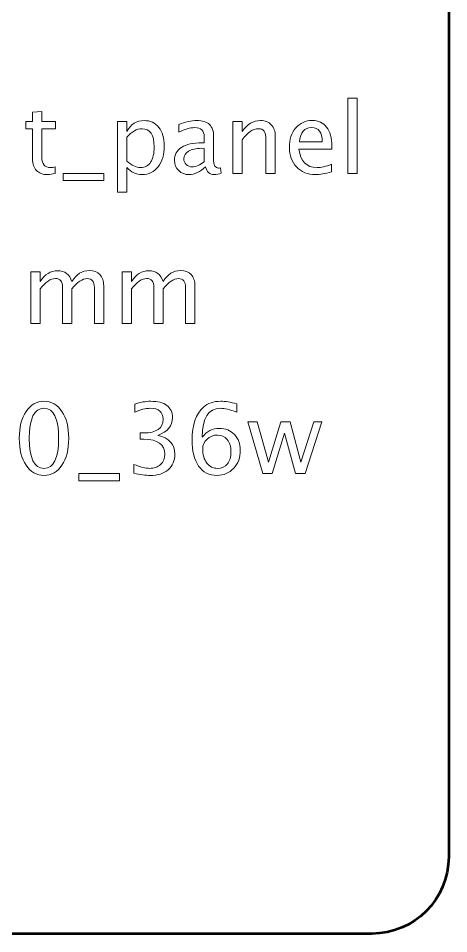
# Model space of a CAD drawing. Header units: centimetres. Extents: x -6.7 to 6.7, y -6 to 6.
# Drawn here: x 3.9 to 6.7, y -5.95 to 0 of the extents above; entities that cross this region are included whole.
import ezdxf

# ---------------------------------------------------------------- set-up
doc = ezdxf.new("R2010")
doc.units = ezdxf.units.CM
doc.header["$MEASUREMENT"] = 0
doc.layers.add('Layer 1', color=7, linetype='Continuous')

msp = doc.modelspace()

# ---------------------------------------------------------------- linework, layer by layer
at = {"layer": 'Layer 1', "lineweight": 53}
msp.add_open_spline([(6.2, 5.95), (6.2, 5.95), (-6.2, 5.95), (-6.2, 5.95), (-6.2, 5.95), (-6.47614, 5.95), (-6.7, 5.72614), (-6.7, 5.45), (-6.7, 5.45), (-6.7, 5.45), (-6.7, -5.45), (-6.7, -5.45), (-6.7, -5.45), (-6.7, -5.72614), (-6.47614, -5.95), (-6.2, -5.95), (-6.2, -5.95), (-6.2, -5.95), (6.2, -5.95), (6.2, -5.95), (6.2, -5.95), (6.47614, -5.95), (6.7, -5.72614), (6.7, -5.45), (6.7, -5.45), (6.7, -5.45), (6.7, 5.45), (6.7, 5.45), (6.7, 5.45), (6.7, 5.72614), (6.47614, 5.95), (6.2, 5.95)], degree=3, knots=[0, 0, 0, 0, 0.1111111, 0.1111111, 0.1111111, 0.1111111, 0.2222222, 0.2222222, 0.2222222, 0.2222222, 0.3333333, 0.3333333, 0.3333333, 0.3333333, 0.4444444, 0.4444444, 0.4444444, 0.4444444, 0.5555556, 0.5555556, 0.5555556, 0.5555556, 0.6666667, 0.6666667, 0.6666667, 0.6666667, 0.7777778, 0.7777778, 0.7777778, 0.7777778, 1, 1, 1, 1], dxfattribs=at)
at = {"layer": 'Layer 1', "color": 5, "lineweight": 9}
for points, knots in [([(6.04514, -1.00826), (6.04514, -1.00826), (6.04514, -0.51867), (6.04514, -0.51867), (6.04514, -0.51867), (6.04514, -0.51867), (6.1061, -0.51867), (6.1061, -0.51867), (6.1061, -0.51867), (6.1061, -0.51867), (6.1061, -1.00826), (6.1061, -1.00826), (6.1061, -1.00826), (6.1061, -1.00826), (6.04514, -1.00826), (6.04514, -1.00826)], [0, 0, 0, 0, 0.2, 0.2, 0.2, 0.2, 0.4, 0.4, 0.4, 0.4, 0.6, 0.6, 0.6, 0.6, 1, 1, 1, 1]), ([(4.14246, -1.00815), (4.12362, -1.01334), (4.10721, -1.01588), (4.09335, -1.01588), (4.09335, -1.01588), (4.06223, -1.01588), (4.038, -1.00699), (4.02064, -0.98921), (4.02064, -0.98921), (4.00318, -0.97143), (3.9945, -0.94677), (3.9945, -0.91513), (3.9945, -0.91513), (3.9945, -0.91513), (3.9945, -0.71743), (3.9945, -0.71743), (3.9945, -0.71743), (3.9945, -0.71743), (3.95238, -0.71743), (3.95238, -0.71743), (3.95238, -0.71743), (3.95238, -0.71743), (3.95238, -0.67171), (3.95238, -0.67171), (3.95238, -0.67171), (3.95238, -0.67171), (3.9945, -0.67171), (3.9945, -0.67171), (3.9945, -0.67171), (3.9945, -0.67171), (3.9945, -0.61086), (3.9945, -0.61086), (3.9945, -0.61086), (3.9945, -0.61086), (4.05546, -0.60503), (4.05546, -0.60503), (4.05546, -0.60503), (4.05546, -0.60503), (4.05546, -0.67171), (4.05546, -0.67171), (4.05546, -0.67171), (4.05546, -0.67171), (4.14373, -0.67171), (4.14373, -0.67171), (4.14373, -0.67171), (4.14373, -0.67171), (4.14373, -0.71743), (4.14373, -0.71743), (4.14373, -0.71743), (4.14373, -0.71743), (4.05546, -0.71743), (4.05546, -0.71743), (4.05546, -0.71743), (4.05546, -0.71743), (4.05546, -0.90412), (4.05546, -0.90412), (4.05546, -0.90412), (4.05546, -0.94815), (4.07462, -0.97016), (4.11282, -0.97016), (4.11282, -0.97016), (4.12097, -0.97016), (4.13081, -0.96878), (4.14246, -0.96614), (4.14246, -0.96614), (4.14246, -0.96614), (4.14246, -1.00815), (4.14246, -1.00815)], [0, 0, 0, 0, 0.0555556, 0.0555556, 0.0555556, 0.0555556, 0.1111111, 0.1111111, 0.1111111, 0.1111111, 0.1666667, 0.1666667, 0.1666667, 0.1666667, 0.2222222, 0.2222222, 0.2222222, 0.2222222, 0.2777778, 0.2777778, 0.2777778, 0.2777778, 0.3333333, 0.3333333, 0.3333333, 0.3333333, 0.3888889, 0.3888889, 0.3888889, 0.3888889, 0.4444444, 0.4444444, 0.4444444, 0.4444444, 0.5, 0.5, 0.5, 0.5, 0.5555556, 0.5555556, 0.5555556, 0.5555556, 0.6111111, 0.6111111, 0.6111111, 0.6111111, 0.6666667, 0.6666667, 0.6666667, 0.6666667, 0.7222222, 0.7222222, 0.7222222, 0.7222222, 0.7777778, 0.7777778, 0.7777778, 0.7777778, 0.8333333, 0.8333333, 0.8333333, 0.8333333, 0.8888889, 0.8888889, 0.8888889, 0.8888889, 1, 1, 1, 1]), ([(4.54695, -1.13082), (4.54695, -1.13082), (4.54695, -0.67171), (4.54695, -0.67171), (4.54695, -0.67171), (4.54695, -0.67171), (4.60791, -0.67171), (4.60791, -0.67171), (4.60791, -0.67171), (4.60791, -0.67171), (4.60791, -0.73532), (4.60791, -0.73532), (4.60791, -0.73532), (4.63289, -0.68822), (4.67046, -0.66472), (4.72053, -0.66472), (4.72053, -0.66472), (4.76106, -0.66472), (4.79292, -0.67944), (4.8162, -0.70896), (4.8162, -0.70896), (4.83948, -0.73849), (4.85113, -0.77881), (4.85113, -0.82993), (4.85113, -0.82993), (4.85113, -0.8856), (4.8379, -0.93058), (4.81154, -0.96466), (4.81154, -0.96466), (4.78519, -0.99884), (4.75048, -1.01588), (4.70751, -1.01588), (4.70751, -1.01588), (4.6676, -1.01588), (4.63437, -1.00064), (4.60791, -0.97005), (4.60791, -0.97005), (4.60791, -0.97005), (4.60791, -1.13082), (4.60791, -1.13082), (4.60791, -1.13082), (4.60791, -1.13082), (4.54695, -1.13082), (4.54695, -1.13082)], [0, 0, 0, 0, 0.0833333, 0.0833333, 0.0833333, 0.0833333, 0.1666667, 0.1666667, 0.1666667, 0.1666667, 0.25, 0.25, 0.25, 0.25, 0.3333333, 0.3333333, 0.3333333, 0.3333333, 0.4166667, 0.4166667, 0.4166667, 0.4166667, 0.5, 0.5, 0.5, 0.5, 0.5833333, 0.5833333, 0.5833333, 0.5833333, 0.6666667, 0.6666667, 0.6666667, 0.6666667, 0.75, 0.75, 0.75, 0.75, 0.8333333, 0.8333333, 0.8333333, 0.8333333, 1, 1, 1, 1]), ([(5.12006, -0.9654), (5.08343, -0.99905), (5.04819, -1.01588), (5.01432, -1.01588), (5.01432, -1.01588), (4.98649, -1.01588), (4.96331, -1.0072), (4.945, -0.98974), (4.945, -0.98974), (4.92659, -0.97228), (4.91738, -0.95026), (4.91738, -0.9237), (4.91738, -0.9237), (4.91738, -0.88697), (4.93283, -0.85872), (4.96374, -0.83903), (4.96374, -0.83903), (4.99464, -0.81935), (5.03898, -0.8095), (5.09677, -0.8095), (5.09677, -0.8095), (5.09677, -0.8095), (5.11107, -0.8095), (5.11107, -0.8095), (5.11107, -0.8095), (5.11107, -0.8095), (5.11107, -0.76897), (5.11107, -0.76897), (5.11107, -0.76897), (5.11107, -0.72992), (5.09074, -0.71044), (5.04999, -0.71044), (5.04999, -0.71044), (5.01845, -0.71044), (4.98395, -0.72039), (4.94659, -0.74029), (4.94659, -0.74029), (4.94659, -0.74029), (4.94659, -0.69012), (4.94659, -0.69012), (4.94659, -0.69012), (4.98765, -0.67319), (5.02639, -0.66472), (5.06269, -0.66472), (5.06269, -0.66472), (5.10005, -0.66472), (5.12768, -0.67319), (5.14536, -0.69023), (5.14536, -0.69023), (5.16314, -0.70727), (5.17203, -0.73352), (5.17203, -0.76897), (5.17203, -0.76897), (5.17203, -0.76897), (5.17203, -0.92105), (5.17203, -0.92105), (5.17203, -0.92105), (5.17203, -0.95587), (5.18271, -0.97333), (5.2042, -0.97333), (5.2042, -0.97333), (5.20684, -0.97333), (5.21076, -0.97291), (5.21595, -0.97206), (5.21595, -0.97206), (5.21595, -0.97206), (5.22029, -1.00593), (5.22029, -1.00593), (5.22029, -1.00593), (5.20642, -1.0126), (5.19118, -1.01588), (5.17446, -1.01588), (5.17446, -1.01588), (5.14599, -1.01588), (5.12789, -0.99905), (5.12006, -0.9654)], [0, 0, 0, 0, 0.05, 0.05, 0.05, 0.05, 0.1, 0.1, 0.1, 0.1, 0.15, 0.15, 0.15, 0.15, 0.2, 0.2, 0.2, 0.2, 0.25, 0.25, 0.25, 0.25, 0.3, 0.3, 0.3, 0.3, 0.35, 0.35, 0.35, 0.35, 0.4, 0.4, 0.4, 0.4, 0.45, 0.45, 0.45, 0.45, 0.5, 0.5, 0.5, 0.5, 0.55, 0.55, 0.55, 0.55, 0.6, 0.6, 0.6, 0.6, 0.65, 0.65, 0.65, 0.65, 0.7, 0.7, 0.7, 0.7, 0.75, 0.75, 0.75, 0.75, 0.8, 0.8, 0.8, 0.8, 0.85, 0.85, 0.85, 0.85, 0.9, 0.9, 0.9, 0.9, 1, 1, 1, 1]), ([(5.29722, -1.00826), (5.29722, -1.00826), (5.29722, -0.67171), (5.29722, -0.67171), (5.29722, -0.67171), (5.29722, -0.67171), (5.35818, -0.67171), (5.35818, -0.67171), (5.35818, -0.67171), (5.35818, -0.67171), (5.35818, -0.73532), (5.35818, -0.73532), (5.35818, -0.73532), (5.39046, -0.68822), (5.43004, -0.66472), (5.47683, -0.66472), (5.47683, -0.66472), (5.50625, -0.66472), (5.52964, -0.67393), (5.54689, -0.69245), (5.54689, -0.69245), (5.56414, -0.71087), (5.57282, -0.73574), (5.57282, -0.76685), (5.57282, -0.76685), (5.57282, -0.76685), (5.57282, -1.00826), (5.57282, -1.00826), (5.57282, -1.00826), (5.57282, -1.00826), (5.51186, -1.00826), (5.51186, -1.00826), (5.51186, -1.00826), (5.51186, -1.00826), (5.51186, -0.78675), (5.51186, -0.78675), (5.51186, -0.78675), (5.51186, -0.76177), (5.50816, -0.74399), (5.50085, -0.73341), (5.50085, -0.73341), (5.49345, -0.72272), (5.48127, -0.71743), (5.46424, -0.71743), (5.46424, -0.71743), (5.42676, -0.71743), (5.39141, -0.74188), (5.35818, -0.79077), (5.35818, -0.79077), (5.35818, -0.79077), (5.35818, -1.00826), (5.35818, -1.00826), (5.35818, -1.00826), (5.35818, -1.00826), (5.29722, -1.00826), (5.29722, -1.00826)], [0, 0, 0, 0, 0.0666667, 0.0666667, 0.0666667, 0.0666667, 0.1333333, 0.1333333, 0.1333333, 0.1333333, 0.2, 0.2, 0.2, 0.2, 0.2666667, 0.2666667, 0.2666667, 0.2666667, 0.3333333, 0.3333333, 0.3333333, 0.3333333, 0.4, 0.4, 0.4, 0.4, 0.4666667, 0.4666667, 0.4666667, 0.4666667, 0.5333333, 0.5333333, 0.5333333, 0.5333333, 0.6, 0.6, 0.6, 0.6, 0.6666667, 0.6666667, 0.6666667, 0.6666667, 0.7333333, 0.7333333, 0.7333333, 0.7333333, 0.8, 0.8, 0.8, 0.8, 0.8666667, 0.8666667, 0.8666667, 0.8666667, 1, 1, 1, 1]), ([(5.93837, -0.99746), (5.89741, -1.00974), (5.86238, -1.01588), (5.83316, -1.01588), (5.83316, -1.01588), (5.78331, -1.01588), (5.74278, -0.99937), (5.71155, -0.96646), (5.71155, -0.96646), (5.68033, -0.93354), (5.66467, -0.89089), (5.66467, -0.8384), (5.66467, -0.8384), (5.66467, -0.78749), (5.67843, -0.74569), (5.70605, -0.71298), (5.70605, -0.71298), (5.73367, -0.68039), (5.76902, -0.66409), (5.8121, -0.66409), (5.8121, -0.66409), (5.85285, -0.66409), (5.88439, -0.67859), (5.90662, -0.70759), (5.90662, -0.70759), (5.92884, -0.73659), (5.93995, -0.77765), (5.93995, -0.83088), (5.93995, -0.83088), (5.93995, -0.83088), (5.93964, -0.84951), (5.93964, -0.84951), (5.93964, -0.84951), (5.93964, -0.84951), (5.7269, -0.84951), (5.7269, -0.84951), (5.7269, -0.84951), (5.73579, -0.92994), (5.77505, -0.97016), (5.84459, -0.97016), (5.84459, -0.97016), (5.8701, -0.97016), (5.90132, -0.96296), (5.93837, -0.94857), (5.93837, -0.94857), (5.93837, -0.94857), (5.93837, -0.99746), (5.93837, -0.99746)], [0, 0, 0, 0, 0.0769231, 0.0769231, 0.0769231, 0.0769231, 0.1538462, 0.1538462, 0.1538462, 0.1538462, 0.2307692, 0.2307692, 0.2307692, 0.2307692, 0.3076923, 0.3076923, 0.3076923, 0.3076923, 0.3846154, 0.3846154, 0.3846154, 0.3846154, 0.4615385, 0.4615385, 0.4615385, 0.4615385, 0.5384615, 0.5384615, 0.5384615, 0.5384615, 0.6153846, 0.6153846, 0.6153846, 0.6153846, 0.6923077, 0.6923077, 0.6923077, 0.6923077, 0.7692308, 0.7692308, 0.7692308, 0.7692308, 0.8461538, 0.8461538, 0.8461538, 0.8461538, 1, 1, 1, 1]), ([(5.73008, -0.80379), (5.73008, -0.80379), (5.87868, -0.80379), (5.87868, -0.80379), (5.87868, -0.80379), (5.87868, -0.74114), (5.85529, -0.70981), (5.8086, -0.70981), (5.8086, -0.70981), (5.76161, -0.70981), (5.73547, -0.74114), (5.73008, -0.80379)], [0, 0, 0, 0, 0.25, 0.25, 0.25, 0.25, 0.5, 0.5, 0.5, 0.5, 1, 1, 1, 1]), ([(4.60791, -0.92804), (4.63934, -0.95608), (4.66929, -0.97016), (4.69776, -0.97016), (4.69776, -0.97016), (4.72582, -0.97016), (4.74751, -0.95841), (4.76275, -0.93502), (4.76275, -0.93502), (4.7781, -0.91163), (4.78572, -0.87872), (4.78572, -0.83617), (4.78572, -0.83617), (4.78572, -0.75743), (4.75969, -0.71806), (4.70762, -0.71806), (4.70762, -0.71806), (4.67353, -0.71806), (4.6403, -0.73648), (4.60791, -0.77342), (4.60791, -0.77342), (4.60791, -0.77342), (4.60791, -0.92804), (4.60791, -0.92804)], [0, 0, 0, 0, 0.1428571, 0.1428571, 0.1428571, 0.1428571, 0.2857143, 0.2857143, 0.2857143, 0.2857143, 0.4285714, 0.4285714, 0.4285714, 0.4285714, 0.5714286, 0.5714286, 0.5714286, 0.5714286, 0.7142857, 0.7142857, 0.7142857, 0.7142857, 1, 1, 1, 1]), ([(5.11107, -0.93217), (5.11107, -0.93217), (5.11107, -0.8457), (5.11107, -0.8457), (5.11107, -0.8457), (5.11107, -0.8457), (5.09148, -0.84506), (5.09148, -0.84506), (5.09148, -0.84506), (5.05761, -0.84506), (5.0303, -0.85131), (5.00946, -0.8638), (5.00946, -0.8638), (4.98871, -0.87639), (4.97834, -0.89301), (4.97834, -0.91375), (4.97834, -0.91375), (4.97834, -0.92825), (4.98353, -0.94053), (4.99379, -0.95058), (4.99379, -0.95058), (5.00416, -0.96063), (5.01676, -0.96571), (5.03168, -0.96571), (5.03168, -0.96571), (5.05708, -0.96571), (5.08354, -0.9545), (5.11107, -0.93217)], [0, 0, 0, 0, 0.125, 0.125, 0.125, 0.125, 0.25, 0.25, 0.25, 0.25, 0.375, 0.375, 0.375, 0.375, 0.5, 0.5, 0.5, 0.5, 0.625, 0.625, 0.625, 0.625, 0.75, 0.75, 0.75, 0.75, 1, 1, 1, 1]), ([(4.19516, -1.05398), (4.19516, -1.05398), (4.19516, -1.00826), (4.19516, -1.00826), (4.19516, -1.00826), (4.19516, -1.00826), (4.45933, -1.00826), (4.45933, -1.00826), (4.45933, -1.00826), (4.45933, -1.00826), (4.45933, -1.05398), (4.45933, -1.05398), (4.45933, -1.05398), (4.45933, -1.05398), (4.19516, -1.05398), (4.19516, -1.05398)], [0, 0, 0, 0, 0.2, 0.2, 0.2, 0.2, 0.4, 0.4, 0.4, 0.4, 0.6, 0.6, 0.6, 0.6, 1, 1, 1, 1]), ([(3.98395, -1.98404), (3.98395, -1.98404), (3.98395, -1.64749), (3.98395, -1.64749), (3.98395, -1.64749), (3.98395, -1.64749), (4.04491, -1.64749), (4.04491, -1.64749), (4.04491, -1.64749), (4.04491, -1.64749), (4.04491, -1.7111), (4.04491, -1.7111), (4.04491, -1.7111), (4.07465, -1.664), (4.11275, -1.6405), (4.15943, -1.6405), (4.15943, -1.6405), (4.20441, -1.6405), (4.235, -1.664), (4.2513, -1.7111), (4.2513, -1.7111), (4.28019, -1.66358), (4.31786, -1.63987), (4.36411, -1.63987), (4.36411, -1.63987), (4.39364, -1.63987), (4.41661, -1.64855), (4.43301, -1.66601), (4.43301, -1.66601), (4.44942, -1.68347), (4.45767, -1.70792), (4.45767, -1.73935), (4.45767, -1.73935), (4.45767, -1.73935), (4.45767, -1.98404), (4.45767, -1.98404), (4.45767, -1.98404), (4.45767, -1.98404), (4.39671, -1.98404), (4.39671, -1.98404), (4.39671, -1.98404), (4.39671, -1.98404), (4.39671, -1.74941), (4.39671, -1.74941), (4.39671, -1.74941), (4.39671, -1.7111), (4.38147, -1.69194), (4.35099, -1.69194), (4.35099, -1.69194), (4.31935, -1.69194), (4.28611, -1.71427), (4.2513, -1.75904), (4.2513, -1.75904), (4.2513, -1.75904), (4.2513, -1.98404), (4.2513, -1.98404), (4.2513, -1.98404), (4.2513, -1.98404), (4.19034, -1.98404), (4.19034, -1.98404), (4.19034, -1.98404), (4.19034, -1.98404), (4.19034, -1.7492), (4.19034, -1.7492), (4.19034, -1.7492), (4.19034, -1.71057), (4.17488, -1.6913), (4.14387, -1.6913), (4.14387, -1.6913), (4.11307, -1.6913), (4.08005, -1.71374), (4.04491, -1.75872), (4.04491, -1.75872), (4.04491, -1.75872), (4.04491, -1.98404), (4.04491, -1.98404), (4.04491, -1.98404), (4.04491, -1.98404), (3.98395, -1.98404), (3.98395, -1.98404)], [0, 0, 0, 0, 0.047619, 0.047619, 0.047619, 0.047619, 0.0952381, 0.0952381, 0.0952381, 0.0952381, 0.1428571, 0.1428571, 0.1428571, 0.1428571, 0.1904762, 0.1904762, 0.1904762, 0.1904762, 0.2380952, 0.2380952, 0.2380952, 0.2380952, 0.2857143, 0.2857143, 0.2857143, 0.2857143, 0.3333333, 0.3333333, 0.3333333, 0.3333333, 0.3809524, 0.3809524, 0.3809524, 0.3809524, 0.4285714, 0.4285714, 0.4285714, 0.4285714, 0.4761905, 0.4761905, 0.4761905, 0.4761905, 0.5238095, 0.5238095, 0.5238095, 0.5238095, 0.5714286, 0.5714286, 0.5714286, 0.5714286, 0.6190476, 0.6190476, 0.6190476, 0.6190476, 0.6666667, 0.6666667, 0.6666667, 0.6666667, 0.7142857, 0.7142857, 0.7142857, 0.7142857, 0.7619048, 0.7619048, 0.7619048, 0.7619048, 0.8095238, 0.8095238, 0.8095238, 0.8095238, 0.8571429, 0.8571429, 0.8571429, 0.8571429, 0.9047619, 0.9047619, 0.9047619, 0.9047619, 1, 1, 1, 1]), ([(4.57683, -1.98404), (4.57683, -1.98404), (4.57683, -1.64749), (4.57683, -1.64749), (4.57683, -1.64749), (4.57683, -1.64749), (4.63779, -1.64749), (4.63779, -1.64749), (4.63779, -1.64749), (4.63779, -1.64749), (4.63779, -1.7111), (4.63779, -1.7111), (4.63779, -1.7111), (4.66753, -1.664), (4.70563, -1.6405), (4.75231, -1.6405), (4.75231, -1.6405), (4.79729, -1.6405), (4.82788, -1.664), (4.84418, -1.7111), (4.84418, -1.7111), (4.87307, -1.66358), (4.91074, -1.63987), (4.95699, -1.63987), (4.95699, -1.63987), (4.98652, -1.63987), (5.00949, -1.64855), (5.02589, -1.66601), (5.02589, -1.66601), (5.0423, -1.68347), (5.05055, -1.70792), (5.05055, -1.73935), (5.05055, -1.73935), (5.05055, -1.73935), (5.05055, -1.98404), (5.05055, -1.98404), (5.05055, -1.98404), (5.05055, -1.98404), (4.98959, -1.98404), (4.98959, -1.98404), (4.98959, -1.98404), (4.98959, -1.98404), (4.98959, -1.74941), (4.98959, -1.74941), (4.98959, -1.74941), (4.98959, -1.7111), (4.97435, -1.69194), (4.94387, -1.69194), (4.94387, -1.69194), (4.91223, -1.69194), (4.87899, -1.71427), (4.84418, -1.75904), (4.84418, -1.75904), (4.84418, -1.75904), (4.84418, -1.98404), (4.84418, -1.98404), (4.84418, -1.98404), (4.84418, -1.98404), (4.78322, -1.98404), (4.78322, -1.98404), (4.78322, -1.98404), (4.78322, -1.98404), (4.78322, -1.7492), (4.78322, -1.7492), (4.78322, -1.7492), (4.78322, -1.71057), (4.76776, -1.6913), (4.73675, -1.6913), (4.73675, -1.6913), (4.70595, -1.6913), (4.67293, -1.71374), (4.63779, -1.75872), (4.63779, -1.75872), (4.63779, -1.75872), (4.63779, -1.98404), (4.63779, -1.98404), (4.63779, -1.98404), (4.63779, -1.98404), (4.57683, -1.98404), (4.57683, -1.98404)], [0, 0, 0, 0, 0.047619, 0.047619, 0.047619, 0.047619, 0.0952381, 0.0952381, 0.0952381, 0.0952381, 0.1428571, 0.1428571, 0.1428571, 0.1428571, 0.1904762, 0.1904762, 0.1904762, 0.1904762, 0.2380952, 0.2380952, 0.2380952, 0.2380952, 0.2857143, 0.2857143, 0.2857143, 0.2857143, 0.3333333, 0.3333333, 0.3333333, 0.3333333, 0.3809524, 0.3809524, 0.3809524, 0.3809524, 0.4285714, 0.4285714, 0.4285714, 0.4285714, 0.4761905, 0.4761905, 0.4761905, 0.4761905, 0.5238095, 0.5238095, 0.5238095, 0.5238095, 0.5714286, 0.5714286, 0.5714286, 0.5714286, 0.6190476, 0.6190476, 0.6190476, 0.6190476, 0.6666667, 0.6666667, 0.6666667, 0.6666667, 0.7142857, 0.7142857, 0.7142857, 0.7142857, 0.7619048, 0.7619048, 0.7619048, 0.7619048, 0.8095238, 0.8095238, 0.8095238, 0.8095238, 0.8571429, 0.8571429, 0.8571429, 0.8571429, 0.9047619, 0.9047619, 0.9047619, 0.9047619, 1, 1, 1, 1]), ([(4.06943, -2.97125), (4.02128, -2.97125), (3.98244, -2.94913), (3.95301, -2.905), (3.95301, -2.905), (3.92349, -2.86087), (3.90878, -2.80266), (3.90878, -2.73027), (3.90878, -2.73027), (3.90878, -2.65788), (3.92349, -2.59967), (3.95301, -2.55554), (3.95301, -2.55554), (3.98244, -2.5114), (4.02128, -2.48928), (4.06943, -2.48928), (4.06943, -2.48928), (4.11781, -2.48928), (4.15665, -2.5113), (4.18607, -2.55532), (4.18607, -2.55532), (4.21538, -2.59935), (4.2301, -2.65767), (4.2301, -2.73027), (4.2301, -2.73027), (4.2301, -2.80266), (4.21538, -2.86087), (4.18607, -2.905), (4.18607, -2.905), (4.15665, -2.94913), (4.11781, -2.97125), (4.06943, -2.97125)], [0, 0, 0, 0, 0.1111111, 0.1111111, 0.1111111, 0.1111111, 0.2222222, 0.2222222, 0.2222222, 0.2222222, 0.3333333, 0.3333333, 0.3333333, 0.3333333, 0.4444444, 0.4444444, 0.4444444, 0.4444444, 0.5555556, 0.5555556, 0.5555556, 0.5555556, 0.6666667, 0.6666667, 0.6666667, 0.6666667, 0.7777778, 0.7777778, 0.7777778, 0.7777778, 1, 1, 1, 1]), ([(4.65257, -2.95664), (4.65257, -2.95664), (4.65257, -2.89949), (4.65257, -2.89949), (4.65257, -2.89949), (4.69617, -2.91685), (4.73036, -2.92553), (4.75544, -2.92553), (4.75544, -2.92553), (4.78497, -2.92553), (4.80879, -2.91706), (4.8271, -2.90002), (4.8271, -2.90002), (4.84541, -2.88298), (4.85451, -2.86076), (4.85451, -2.83345), (4.85451, -2.83345), (4.85451, -2.76868), (4.80943, -2.7363), (4.71925, -2.7363), (4.71925, -2.7363), (4.71925, -2.7363), (4.69512, -2.7363), (4.69512, -2.7363), (4.69512, -2.7363), (4.69512, -2.7363), (4.69512, -2.69534), (4.69512, -2.69534), (4.69512, -2.69534), (4.69512, -2.69534), (4.71649, -2.69502), (4.71649, -2.69502), (4.71649, -2.69502), (4.80127, -2.69502), (4.84372, -2.66518), (4.84372, -2.60538), (4.84372, -2.60538), (4.84372, -2.5585), (4.81556, -2.535), (4.75936, -2.535), (4.75936, -2.535), (4.72919, -2.535), (4.69575, -2.54368), (4.65892, -2.56104), (4.65892, -2.56104), (4.65892, -2.56104), (4.65892, -2.5077), (4.65892, -2.5077), (4.65892, -2.5077), (4.69501, -2.49542), (4.72983, -2.48928), (4.76327, -2.48928), (4.76327, -2.48928), (4.80879, -2.48928), (4.84382, -2.49839), (4.86816, -2.51659), (4.86816, -2.51659), (4.8925, -2.53469), (4.90468, -2.56104), (4.90468, -2.59554), (4.90468, -2.59554), (4.90468, -2.64941), (4.87282, -2.68783), (4.809, -2.71069), (4.809, -2.71069), (4.88298, -2.72794), (4.91992, -2.76847), (4.91992, -2.8325), (4.91992, -2.8325), (4.91992, -2.87568), (4.90563, -2.90965), (4.87716, -2.93431), (4.87716, -2.93431), (4.84869, -2.95897), (4.80953, -2.97125), (4.75978, -2.97125), (4.75978, -2.97125), (4.73142, -2.97125), (4.69575, -2.96638), (4.65257, -2.95664)], [0, 0, 0, 0, 0.047619, 0.047619, 0.047619, 0.047619, 0.0952381, 0.0952381, 0.0952381, 0.0952381, 0.1428571, 0.1428571, 0.1428571, 0.1428571, 0.1904762, 0.1904762, 0.1904762, 0.1904762, 0.2380952, 0.2380952, 0.2380952, 0.2380952, 0.2857143, 0.2857143, 0.2857143, 0.2857143, 0.3333333, 0.3333333, 0.3333333, 0.3333333, 0.3809524, 0.3809524, 0.3809524, 0.3809524, 0.4285714, 0.4285714, 0.4285714, 0.4285714, 0.4761905, 0.4761905, 0.4761905, 0.4761905, 0.5238095, 0.5238095, 0.5238095, 0.5238095, 0.5714286, 0.5714286, 0.5714286, 0.5714286, 0.6190476, 0.6190476, 0.6190476, 0.6190476, 0.6666667, 0.6666667, 0.6666667, 0.6666667, 0.7142857, 0.7142857, 0.7142857, 0.7142857, 0.7619048, 0.7619048, 0.7619048, 0.7619048, 0.8095238, 0.8095238, 0.8095238, 0.8095238, 0.8571429, 0.8571429, 0.8571429, 0.8571429, 0.9047619, 0.9047619, 0.9047619, 0.9047619, 1, 1, 1, 1]), ([(5.09856, -2.72191), (5.12777, -2.68412), (5.16449, -2.66518), (5.20874, -2.66518), (5.20874, -2.66518), (5.24885, -2.66518), (5.28166, -2.67841), (5.30727, -2.70497), (5.30727, -2.70497), (5.33278, -2.73154), (5.34559, -2.76562), (5.34559, -2.80721), (5.34559, -2.80721), (5.34559, -2.85494), (5.3313, -2.8942), (5.30262, -2.925), (5.30262, -2.925), (5.27394, -2.9558), (5.23753, -2.97125), (5.19318, -2.97125), (5.19318, -2.97125), (5.1428, -2.97125), (5.10322, -2.95082), (5.07475, -2.91008), (5.07475, -2.91008), (5.04617, -2.86923), (5.03189, -2.81271), (5.03189, -2.74064), (5.03189, -2.74064), (5.03189, -2.64348), (5.05686, -2.57226), (5.10671, -2.52675), (5.10671, -2.52675), (5.1338, -2.50177), (5.17127, -2.48928), (5.21901, -2.48928), (5.21901, -2.48928), (5.24674, -2.48928), (5.28113, -2.495), (5.32209, -2.50643), (5.32209, -2.50643), (5.32209, -2.50643), (5.32209, -2.55977), (5.32209, -2.55977), (5.32209, -2.55977), (5.2788, -2.54326), (5.24324, -2.535), (5.2153, -2.535), (5.2153, -2.535), (5.13751, -2.535), (5.09856, -2.59734), (5.09856, -2.72191)], [0, 0, 0, 0, 0.0714286, 0.0714286, 0.0714286, 0.0714286, 0.1428571, 0.1428571, 0.1428571, 0.1428571, 0.2142857, 0.2142857, 0.2142857, 0.2142857, 0.2857143, 0.2857143, 0.2857143, 0.2857143, 0.3571429, 0.3571429, 0.3571429, 0.3571429, 0.4285714, 0.4285714, 0.4285714, 0.4285714, 0.5, 0.5, 0.5, 0.5, 0.5714286, 0.5714286, 0.5714286, 0.5714286, 0.6428571, 0.6428571, 0.6428571, 0.6428571, 0.7142857, 0.7142857, 0.7142857, 0.7142857, 0.7857143, 0.7857143, 0.7857143, 0.7857143, 0.8571429, 0.8571429, 0.8571429, 0.8571429, 1, 1, 1, 1]), ([(4.06932, -2.92553), (4.13294, -2.92553), (4.16469, -2.86044), (4.16469, -2.73027), (4.16469, -2.73027), (4.16469, -2.60009), (4.13294, -2.535), (4.06932, -2.535), (4.06932, -2.535), (4.00593, -2.535), (3.97418, -2.60009), (3.97418, -2.73027), (3.97418, -2.73027), (3.97418, -2.86044), (4.00593, -2.92553), (4.06932, -2.92553)], [0, 0, 0, 0, 0.2, 0.2, 0.2, 0.2, 0.4, 0.4, 0.4, 0.4, 0.6, 0.6, 0.6, 0.6, 1, 1, 1, 1]), ([(5.4912, -2.95982), (5.4912, -2.95982), (5.39468, -2.62327), (5.39468, -2.62327), (5.39468, -2.62327), (5.39468, -2.62327), (5.45416, -2.62327), (5.45416, -2.62327), (5.45416, -2.62327), (5.45416, -2.62327), (5.52814, -2.88457), (5.52814, -2.88457), (5.52814, -2.88457), (5.52814, -2.88457), (5.60793, -2.62327), (5.60793, -2.62327), (5.60793, -2.62327), (5.60793, -2.62327), (5.6689, -2.62327), (5.6689, -2.62327), (5.6689, -2.62327), (5.6689, -2.62327), (5.73907, -2.88415), (5.73907, -2.88415), (5.73907, -2.88415), (5.73907, -2.88415), (5.82395, -2.62327), (5.82395, -2.62327), (5.82395, -2.62327), (5.82395, -2.62327), (5.87602, -2.62327), (5.87602, -2.62327), (5.87602, -2.62327), (5.87602, -2.62327), (5.76617, -2.95982), (5.76617, -2.95982), (5.76617, -2.95982), (5.76617, -2.95982), (5.70521, -2.95982), (5.70521, -2.95982), (5.70521, -2.95982), (5.70521, -2.95982), (5.63303, -2.69735), (5.63303, -2.69735), (5.63303, -2.69735), (5.63303, -2.69735), (5.55216, -2.95982), (5.55216, -2.95982), (5.55216, -2.95982), (5.55216, -2.95982), (5.4912, -2.95982), (5.4912, -2.95982)], [0, 0, 0, 0, 0.0714286, 0.0714286, 0.0714286, 0.0714286, 0.1428571, 0.1428571, 0.1428571, 0.1428571, 0.2142857, 0.2142857, 0.2142857, 0.2142857, 0.2857143, 0.2857143, 0.2857143, 0.2857143, 0.3571429, 0.3571429, 0.3571429, 0.3571429, 0.4285714, 0.4285714, 0.4285714, 0.4285714, 0.5, 0.5, 0.5, 0.5, 0.5714286, 0.5714286, 0.5714286, 0.5714286, 0.6428571, 0.6428571, 0.6428571, 0.6428571, 0.7142857, 0.7142857, 0.7142857, 0.7142857, 0.7857143, 0.7857143, 0.7857143, 0.7857143, 0.8571429, 0.8571429, 0.8571429, 0.8571429, 1, 1, 1, 1]), ([(5.28463, -2.81927), (5.28463, -2.7853), (5.27679, -2.75842), (5.26102, -2.73863), (5.26102, -2.73863), (5.24526, -2.71884), (5.22367, -2.70899), (5.19624, -2.70899), (5.19624, -2.70899), (5.1701, -2.70899), (5.14777, -2.71767), (5.12915, -2.73514), (5.12915, -2.73514), (5.11041, -2.75249), (5.1011, -2.77345), (5.1011, -2.79789), (5.1011, -2.79789), (5.1011, -2.83642), (5.10999, -2.86732), (5.12766, -2.8906), (5.12766, -2.8906), (5.14544, -2.91389), (5.16894, -2.92553), (5.19815, -2.92553), (5.19815, -2.92553), (5.22472, -2.92553), (5.24578, -2.916), (5.26134, -2.89695), (5.26134, -2.89695), (5.2769, -2.8779), (5.28463, -2.85198), (5.28463, -2.81927)], [0, 0, 0, 0, 0.1111111, 0.1111111, 0.1111111, 0.1111111, 0.2222222, 0.2222222, 0.2222222, 0.2222222, 0.3333333, 0.3333333, 0.3333333, 0.3333333, 0.4444444, 0.4444444, 0.4444444, 0.4444444, 0.5555556, 0.5555556, 0.5555556, 0.5555556, 0.6666667, 0.6666667, 0.6666667, 0.6666667, 0.7777778, 0.7777778, 0.7777778, 0.7777778, 1, 1, 1, 1]), ([(4.29697, -3.00554), (4.29697, -3.00554), (4.29697, -2.95982), (4.29697, -2.95982), (4.29697, -2.95982), (4.29697, -2.95982), (4.56114, -2.95982), (4.56114, -2.95982), (4.56114, -2.95982), (4.56114, -2.95982), (4.56114, -3.00554), (4.56114, -3.00554), (4.56114, -3.00554), (4.56114, -3.00554), (4.29697, -3.00554), (4.29697, -3.00554)], [0, 0, 0, 0, 0.2, 0.2, 0.2, 0.2, 0.4, 0.4, 0.4, 0.4, 0.6, 0.6, 0.6, 0.6, 1, 1, 1, 1])]:
    msp.add_open_spline(points, degree=3, knots=knots, dxfattribs=at)

doc.saveas('drawing.dxf')
